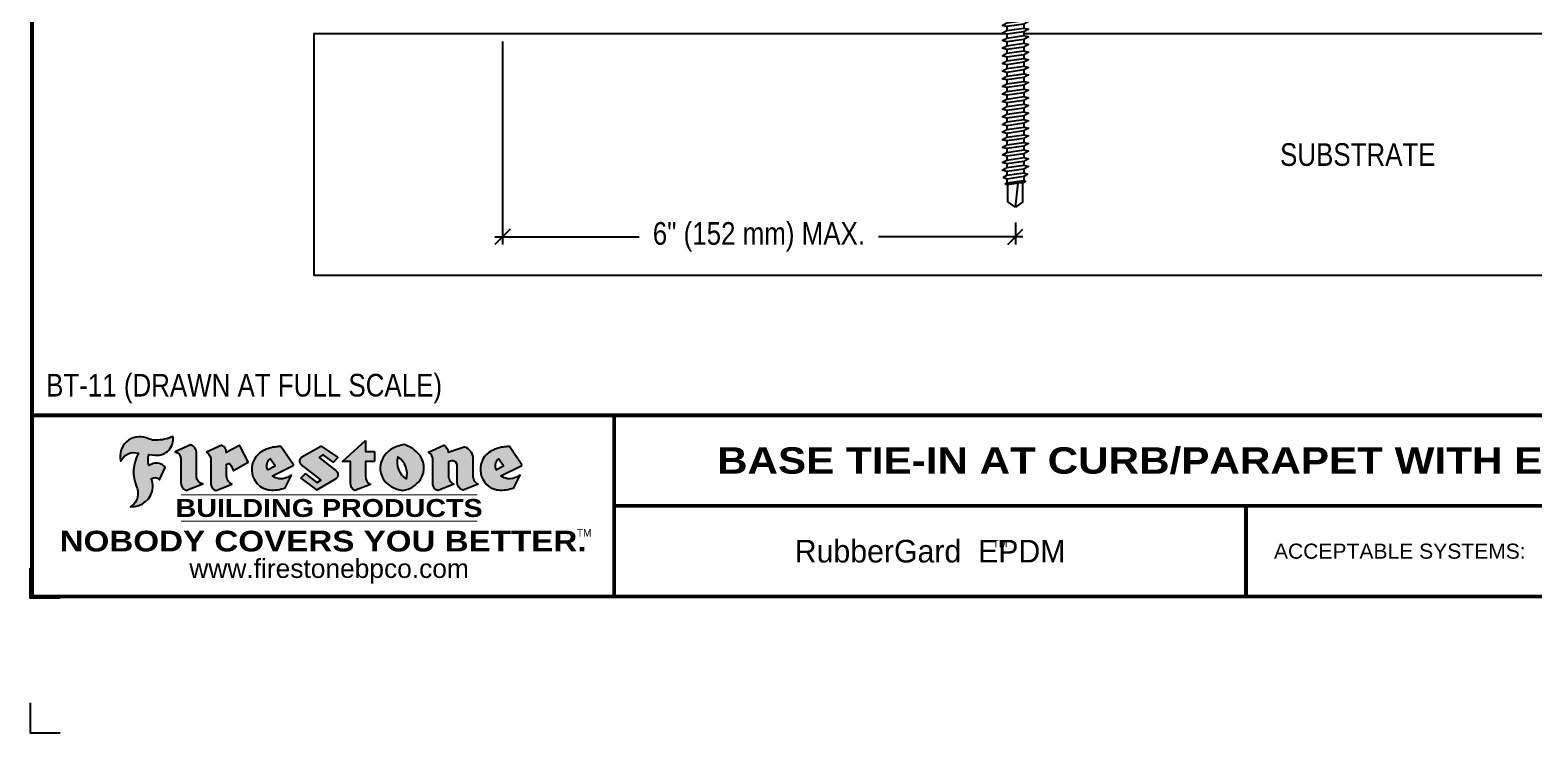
# Model space of a CAD drawing. Header units: inches. Extents: x 143.4 to 163.5, y -106.9 to -90.1.
# Drawn here: x 143.45 to 155.91, y -106.89 to -101.07 of the extents above; entities that cross this region are included whole.
import ezdxf
from ezdxf.enums import TextEntityAlignment as Align

# ---------------------------------------------------------------- set-up
doc = ezdxf.new("R2010")
doc.units = ezdxf.units.IN
doc.header["$MEASUREMENT"] = 0
doc.layers.get('0').update_dxf_attribs({"linetype": 'CONTINUOUS'})
doc.layers.get('DEFPOINTS').update_dxf_attribs({"linetype": 'CONTINUOUS'})
for name, color, linetype in [('FSBP-ACCESSORY-FIRESTONE', 7, 'CONTINUOUS'), ('FSBP-ANNO-NOTE', 7, 'CONTINUOUS'), ('FSBP-SUBSTRATE-GENERIC', 9, 'CONTINUOUS'), ('FSBP-TTLB', 7, 'CONTINUOUS'), ('FSBP-TTLB-BORDER', 7, 'CONTINUOUS'), ('FSBP-TTLB-TEXT', 7, 'CONTINUOUS')]:
    doc.layers.add(name, color=color, linetype=linetype)
doc.styles.add('FSBP_ARIAL', font='arial.ttf')
doc.styles.add('FSBP_ARIAL_BOLD', font='')
doc.styles.add('FSBP_ARIAL_NAR', font='ARIALN.TTF')
doc.styles.add('FSBP_BANKGOTHIC', font='bgothm.ttf')
doc.styles.get('FSBP_ARIAL_BOLD').set_extended_font_data('Arial Black')
doc.dimstyles.new('FSBP-DIM', dxfattribs={"dimtxt": 0.1875, "dimasz": 0.125, "dimexe": 0.0625, "dimexo": 0.125, "dimgap": 0.125, "dimtad": 0, "dimdec": 0, "dimzin": 1, "dimdsep": 46, "dimlunit": 4, "dimtxsty": 'FSBP_ARIAL_NAR', "dimblk": 'OBLIQUE', "dimcen": 0.09375, "dimdle": 0.0625, "dimclrd": 256, "dimclre": 256, "dimclrt": 256, "dimadec": 0, "dimazin": 0, "dimtfac": 1, "dimtdec": 0, "dimtmove": 1, "dimatfit": 3, "dimfxl": 1, "dimtolj": 1, "dimtzin": 0, "dimlwd": -1, "dimlwe": -1, "dimarcsym": 0})

# ---------------------------------------------------------------- blocks, each defined once
blk = doc.blocks.new('TTLB-EPDM_1')
at = {"layer": 'FSBP-TTLB-TEXT'}
h = blk.add_hatch(color=1, dxfattribs=at)
edge = h.paths.add_edge_path()
edge.add_arc((1.037309769669573, -0.1982514792917306), 0.1319107607348553, 264.0410451462098, 370.3106169565175)
edge.add_arc((1.027551646585694, 0.1214293576525799), 0.3273056962876235, 270.05058356628535, 295.23459397187514, ccw=False)
edge.add_arc((1.022801957313345, -0.06680179986895154), 0.1391656561713503, 249.3281275763668, 272.0749124149863, ccw=False)
edge.add_line((0.9736743133014443, -0.1970076156048179), (0.9474927838574558, -0.1852745150568325))
edge.add_arc((0.8939498971398288, -0.3394262635682071), 0.1631857907024099, 70.84590087378872, 194.3325259843273)
edge.add_arc((0.8444260109029493, -0.4259936440910768), 0.1179914261095279, 70.96950098067128, 156.9641407594482, ccw=False)
edge.add_arc((1.153141409296894, -0.4684497516079468), 0.3110405457095052, 150.3231137483159, 203.2084295854517)
edge.add_arc((0.7562495500622943, -0.6412608153899899), 0.1218587156617311, 0.8849157075190988, 24.34668939894999, ccw=False)
edge.add_arc((0.7493781665697374, -0.6475258110744375), 0.1289731377238325, -58.36655102076742, 3.6216782311386737, ccw=False)
edge.add_arc((0.8256699029544474, -0.5792158350996106), 0.1783301886510354, 267.2205474105585, 354.1381621173521)
edge.add_arc((0.7903121048625305, -0.6011409294291745), 0.212787892960859, 0.9996158580669322, 21.00503380861244)
edge.add_arc((1.01880712263941, -0.5666691048185161), 0.05136395668415847, 40.82117713173261, 125.52727787225791, ccw=False)
edge.add_line((1.057676976260041, -0.5330924682126437), (1.102776947655911, -0.4308018311949837))
edge.add_arc((1.040858222524664, -0.4699705673995949), 0.07326744446031509, 32.31675181867256, 66.31481236598174)
edge.add_arc((1.032262518825329, -0.5063316993097662), 0.1102246948011782, 69.8179132332389, 125.254734720681)
edge.add_arc((1.127708877207287, -0.368959353531244), 0.1659710644737306, 164.1569669952081, 196.5811013160487, ccw=False)
edge.add_line((0.9680425188342383, -0.3236487780942383), (1.023615334387159, -0.3294494641845773))
h = blk.add_hatch(color=1, dxfattribs=at)
edge = h.paths.add_edge_path()
edge.add_line((1.275239419159561, -0.6223407783464694), (1.415345367376062, -0.5660418822574371))
edge.add_arc((1.421019305783958, -0.5090099247487757), 0.05731350411836949, 181.9717871001989, 264.31851000495806, ccw=False)
edge.add_line((1.363739737527226, -0.5109819325197265), (1.363412352251203, -0.3102363679013962))
edge.add_arc((1.294263659668751, -0.3103491388303989), 0.06914878453844908, 0.0934405599591014, 72.42834396969012)
edge.add_line((1.315139561173908, -0.2444268274366692), (1.186839444240604, -0.3024209471341379))
edge.add_arc((1.175246268095289, -0.3585110609420917), 0.05727567197445628, -0.017399788185912257, 78.322067691347, ccw=False)
edge.add_line((1.232521937428658, -0.3585284546236807), (1.232574268422297, -0.555126496687123))
edge.add_arc((1.305699496415486, -0.5558575689677219), 0.07312888236350451, 179.4272023230205, 245.3845503102953)
h = blk.add_hatch(color=1, dxfattribs=at)
edge = h.paths.add_edge_path()
edge.add_line((1.792026821926584, -0.3839679064720229), (1.722158956877934, -0.2518542302253621))
edge.add_arc((1.720119655279638, -0.2529327078887852), 0.002306916790721817, 27.87197133405656, 117.3766794470751)
edge.add_line((1.719058846382097, -0.250884159729182), (1.610638460368705, -0.3070279753467702))
edge.add_arc((1.547088841662962, -0.3061026658494403), 0.06355635479880145, 359.165808011073, 425.8793658831422)
edge.add_line((1.573061729235633, -0.2480956029480268), (1.446879247402876, -0.3051325108639702))
edge.add_arc((1.407812067100189, -0.370357133046621), 0.07602957263902092, -3.441403975725109, 59.07992244284969, ccw=False)
edge.add_line((1.483704536400296, -0.3749210150788969), (1.483704536400296, -0.5723838140635706))
edge.add_arc((1.54053746518044, -0.568254406115083), 0.05698275005415228, 184.1557352478595, 255.3066498366543)
edge.add_line((1.526084036778343, -0.6233736605654059), (1.657291340682093, -0.570650514527486))
edge.add_arc((1.688298576827198, -0.5021390388423987), 0.0752015358480571, 207.5160880841914, 245.649226723163, ccw=False)
edge.add_arc((1.721050197024907, -0.4914488168456328), 0.1093332836229113, 179.4823365255141, 204.5537900001094, ccw=False)
edge.add_line((1.611721375809452, -0.4904610114968335), (1.611721375809452, -0.4126404716788983))
edge.add_arc((1.628589765097195, -0.414159299036043), 0.01693662875851176, 28.356188110622725, 174.8549701683585, ccw=False)
edge.add_arc((1.627340435522395, -0.4197189881350504), 0.02111886817708033, 22.216893572439517, 40.10213956426492, ccw=False)
edge.add_line((1.646891420738257, -0.4117336534413738), (1.666638796144639, -0.4549750258192233))
edge.add_arc((1.668737246926742, -0.4540167099035481), 0.002306916790685496, 204.545128184284, 299.6323508190091)
edge.add_line((1.669877862091766, -0.4560219186518992), (1.791128135493295, -0.3870515928837648))
edge.add_line((1.791128135493295, -0.3870515928837648), (1.792026821926584, -0.3839679064720229))
h = blk.add_hatch(color=1, dxfattribs=at)
edge = h.paths.add_edge_path()
edge.add_line((2.763460561272041, -0.2072496393923444), (2.763460561272041, -0.2969520779963801))
edge.add_arc((2.765767478062699, -0.2969520779963943), 0.00230691679065842, 179.9999999996471, 269.9999999996471)
edge.add_line((2.765767478062685, -0.2992589947870528), (2.835417693520355, -0.2992589947870528))
edge.add_arc((2.835417693520355, -0.3015659115777538), 0.002306916790701052, 0, 90, ccw=False)
edge.add_line((2.837724610311056, -0.3015659115777538), (2.837724610311056, -0.3790761307453892))
edge.add_arc((2.83541769352037, -0.3790761307453749), 0.002306916790686842, 269.99999999964706, 359.99999999964706, ccw=False)
edge.add_line((2.835417693520355, -0.3813830475360618), (2.765767478062685, -0.3813830475360618))
edge.add_arc((2.765767478062699, -0.3836899643267202), 0.00230691679065842, 90.00000000035294, 180.0000000003529)
edge.add_line((2.763460561272041, -0.3836899643267344), (2.763460561272041, -0.5033995910642801))
edge.add_arc((2.836735953378943, -0.5071368822038516), 0.07337063740681413, 177.0802527808789, 245.3249543133826)
edge.add_line((2.806105814540615, -0.5738080530967267), (2.674529557384915, -0.6226036013049594))
edge.add_arc((2.708610405062069, -0.564298408791804), 0.06753517344606039, 177.0345319916277, 239.6926428024901, ccw=False)
edge.add_line((2.641165668230087, -0.560804539009709), (2.641165668230087, -0.3836899643267344))
edge.add_arc((2.638858751439429, -0.3836899643267202), 0.00230691679065842, 359.9999999996471, 449.999999999647)
edge.add_line((2.638858751439443, -0.3813830475360618), (2.572857950769389, -0.3813830475360618))
edge.add_line((2.572857950769389, -0.3813830475360618), (2.763460561272041, -0.2072496393923444))
h = blk.add_hatch(color=1, dxfattribs=at)
edge = h.paths.add_edge_path(flags=16)
edge.add_arc((2.940363509127394, -0.4847985213681437), 0.1684614578629418, 344.5558804047865, 417.0140046669545)
edge.add_arc((3.194458079644619, -0.3883534532477785), 0.1684614578629414, 164.5558804047864, 237.0140046669546)
edge = h.paths.add_edge_path()
edge.add_arc((3.069375116502199, -0.4399344555144872), 0.1828726885096673, 136.0914512150047, 191.213418978326)
edge.add_arc((3.064939550433406, -0.4318234379590333), 0.1803148804748503, 194.0167254156723, 240.6663730831859)
edge.add_arc((3.098047041778981, -0.3845058757092554), 0.2378525180183701, 239.2975390661776, 264.2889872773176)
edge.add_arc((3.04884478212623, -0.4190232383793012), 0.203760689247156, 277.1986764832036, 326.503572961274)
edge.add_arc((3.077739326803546, -0.4341046616465112), 0.171374865791709, 325.3768876809902, 406.3828327799087)
edge.add_arc((3.011839488065919, -0.4896144380417797), 0.2571945645850002, 44.28462553519766, 73.82901434867304)
edge.add_arc((3.117152499586992, -0.4983433120546693), 0.2579560664039132, 97.50292863483666, 134.1039137579027)
h = blk.add_hatch(color=1, dxfattribs=at)
edge = h.paths.add_edge_path()
edge.add_line((3.322690228557462, -0.5721896537377091), (3.322690228557462, -0.3749210150788969))
edge.add_arc((3.246797759257384, -0.3703571330465745), 0.076029572638996, 356.5585960242387, 419.0799224428129)
edge.add_line((3.285864939560099, -0.3051325108639702), (3.412047421392799, -0.2480956029480268))
edge.add_arc((3.386074533820159, -0.3061026658494941), 0.06355635479883807, 0.3962622833877276, 65.87936588318718, ccw=False)
edge.add_line((3.449629368605429, -0.3056631084210863), (3.580526418688805, -0.2593848434574539))
edge.add_arc((3.555744121700958, -0.3530904070730321), 0.09692726601172152, 2.366977007666776, 75.18615851992018, ccw=False)
edge.add_line((3.652588689330287, -0.3490873311063041), (3.652588689330287, -0.4883770011386872))
edge.add_arc((3.761877549389556, -0.4914934052703811), 0.1093332836229047, 178.3666365323574, 204.5537900000422)
edge.add_arc((3.729125929191727, -0.5021836272670953), 0.07520153584796169, 207.5160880841711, 245.2240541443093)
edge.add_line((3.697611150971852, -0.5704631245385627), (3.572585913552643, -0.6207021253773775))
edge.add_arc((3.59534718600759, -0.5526356419907701), 0.07177131519198746, 180.3328587115751, 251.51018566665869, ccw=False)
edge.add_line((3.523577081955409, -0.5530525936986663), (3.523577081955409, -0.4153032515383615))
edge.add_arc((3.486319529276879, -0.4148773504126441), 0.0372599868942854, 359.3450650296066, 449.0500281941028)
edge.add_arc((3.482769874121713, -0.4419622099033496), 0.06447454900600783, 86.29402372314017, 119.8211331593848)
edge.add_line((3.450707067966732, -0.3860252459975726), (3.450707067966732, -0.4904610114968335))
edge.add_arc((3.560035889182251, -0.491448816845647), 0.1093332836229751, 179.4823365255069, 204.5537900001023)
edge.add_arc((3.527284268984408, -0.5021390388424952), 0.07520153584796385, 207.5160880841699, 245.6492267231416)
edge.add_line((3.496277032839316, -0.570650514527486), (3.365069728935509, -0.6233736605654059))
edge.add_arc((3.37950248606194, -0.5682868177318081), 0.05694615642555727, 183.9298782390169, 255.318496325343, ccw=False)
h = blk.add_hatch(color=1, dxfattribs=at)
h.paths.add_polyline_path([(2.063388732080512, -0.2583237030618903, 0.02524281661523788), (2.025024361750752, -0.2610532129309178, 0.1213611957758757), (1.901773912052249, -0.3008158885520373, 0.6151668103976068), (1.93274136141747, -0.6099060679591872, 0.05306812109568645), (1.967936229862175, -0.617865745600497, 0.1150932231766138), (2.099126721549737, -0.5994933789882708), (2.151195569562105, -0.4944891916583316, -0.08755405562188731), (2.104230609512001, -0.5187113292177372, -0.265591761123442), (1.992692314386659, -0.5010701623316862), (2.165347897647223, -0.4141184325909109, 0.4518949533370738), (2.166222728871162, -0.4107679608846269)])
h.paths.add_polyline_path([(2.014217313945437, -0.4188965037300676), (1.951113654018855, -0.4515330109460507, -0.3720533890450154), (1.973177450672722, -0.3607130665457561)], flags=16)
h = blk.add_hatch(color=1, dxfattribs=at)
edge = h.paths.add_edge_path()
edge.add_arc((2.260407392426802, -0.3775796671688782), 0.04152450223225729, 123.20805433950699, 232.2027298779723, ccw=False)
edge.add_line((2.237665217914071, -0.3428366421988329), (2.393535971665983, -0.2540943745380986))
edge.add_arc((2.394677353533142, -0.2560991469722482), 0.002306916790741334, 55.64644466176611, 119.65426054492559, ccw=False)
edge.add_line((2.395979141996861, -0.2541946229174954), (2.531809646140459, -0.3470380726374032))
edge.add_arc((2.530468902927946, -0.3489153772789875), 0.002306916790700397, -42.731101238422525, 54.4661353739603, ccw=False)
edge.add_line((2.532163440279987, -0.3504807552658491), (2.498457913851155, -0.3869673252714421))
edge.add_arc((2.496763376499139, -0.3854019472845934), 0.002306916790672934, 233.7527076894875, 317.26889876138785, ccw=False)
edge.add_line((2.495399362263356, -0.38726241234572), (2.413849913492982, -0.3274738082119626))
edge.add_arc((2.412485899257181, -0.3293342732731342), 0.002306916790720064, 53.75270768979358, 124.4135619297835)
edge.add_line((2.41118211687575, -0.3274311136421062), (2.382933981293377, -0.346782838468144))
edge.add_arc((2.38423776367478, -0.3486859980991606), 0.002306916790694898, 124.4135619293799, 231.8459020253626)
edge.add_line((2.382812599816248, -0.3505000469010184), (2.519899969301207, -0.4581994452042721))
edge.add_arc((2.494247019847682, -0.4908523236374461), 0.04152450223225742, -55.21225898295222, 51.84590202520428, ccw=False)
edge.add_line((2.517938320565804, -0.5249552055672808), (2.364434947484597, -0.6179520922513717))
edge.add_arc((2.36323960192349, -0.6159790200102006), 0.002306916790726996, 233.2955624372927, 301.20872157023314, ccw=False)
edge.add_line((2.361860787187538, -0.6178285429225383), (2.231266621301074, -0.5204709167214361))
edge.add_arc((2.232647938930649, -0.5186232623475259), 0.002306916790697672, 135.5134179846393, 233.21798691998708, ccw=False)
edge.add_line((2.231002150870836, -0.5170067083764565), (2.262839375599356, -0.4845937328397696))
edge.add_arc((2.264485163659225, -0.4862102868108537), 0.002306916790748497, 53.0352839999411, 135.513417985369, ccw=False)
edge.add_line((2.265872365996302, -0.4843670465239001), (2.361834678328762, -0.5565872257804898))
edge.add_arc((2.363221880665761, -0.5547439854936304), 0.002306916790627066, 233.0352840000685, 302.2362632414394)
edge.add_line((2.36445241715569, -0.5566953042850713), (2.39428499383348, -0.5378823484768844))
edge.add_arc((2.393054457343549, -0.5359310296853765), 0.002306916790685166, 302.2362632406177, 412.2027298768422)
edge.add_line((2.394468296066179, -0.5341081404551886), (2.234958295420142, -0.4103916733127022))
h = blk.add_hatch(color=1, dxfattribs=at)
h.paths.add_polyline_path([(3.957695472291277, -0.2583237030618903, 0.02524281661523822), (3.919331101961575, -0.2610532129309178, 0.1085638477195505), (3.807890832595604, -0.2939221658134414, 0.6425897848490651), (3.827048101628293, -0.6099060679591872, 0.05306812109569052), (3.862242970072884, -0.617865745600497, 0.1150932231766133), (3.993433461760503, -0.5994933789882708), (4.045502309772871, -0.4944891916583316, -0.08755405562189084), (3.998537349722767, -0.5187113292177372, -0.2655917611234366), (3.886999054597368, -0.5010701623316862), (4.059654637857989, -0.4141184325909109, 0.4518949533370731), (4.060529469081928, -0.4107679608846269)])
h.paths.add_polyline_path([(3.90852405415626, -0.4188965037300676), (3.845420394229677, -0.4515330109460507, -0.3720533890450147), (3.867484190883488, -0.3607130665457561)], flags=16)
at = {"layer": 'DEFPOINTS', "color": 1}
blk.add_lwpolyline([(0.234375, -1.515625), (-0.015625, -1.515625), (-0.015625, -1.265625)], dxfattribs=at)
at = {"layer": 'DEFPOINTS', "linetype": 'Continuous', "ltscale": 1.75}
blk.add_lwpolyline([(-0.015625, -2.380833333333342), (-0.015625, -2.630833333333342), (0.234375, -2.630833333333342)], dxfattribs=at)
at = {"layer": 'FSBP-TTLB', "const_width": 0.03125}
for points in [[(0, 0), (0, -1.5), (20, -1.5), (20, 0), (0, 0)], [(4.825208527206769, 0), (4.825208527206769, -0.75)], [(4.825208527206769, -0.75), (15.84028770518938, -0.75)], [(4.825208527206769, -0.75), (4.825208527206769, -1.5)]]:
    blk.add_lwpolyline(points, dxfattribs=at)
at = {"layer": 'FSBP-TTLB-BORDER', "const_width": 0.03125}
blk.add_lwpolyline([(20, 0), (20, 13), (0, 13), (0, 0)], dxfattribs=at)
at = {"layer": 'FSBP-TTLB-TEXT', "color": 1}
blk.add_line((0.7358432058323388, -0.379822754145593), (0.7358432058323388, -0.379822754145593), dxfattribs=at)
for points in [[(1.023615323725323, -0.3294494630716969, 0.5000510906601082), (1.167090420776901, -0.1746414942047778, -0.1103304102359608), (1.027840608309816, -0.2058762110801382, -0.09957876667165425), (0.9736743133014443, -0.1970076156048179), (0.9474927838574558, -0.1852745150568325, 0.5978159689075124), (0.7358432058323388, -0.379822754145593, -0.3938834584182213), (0.8828996422548698, -0.3144510229727047, 0.2349406564350952), (0.86727108227484, -0.5910237178633082, -0.1027304183841549), (0.8780937320133262, -0.6393788197974146, -0.2772692352614086), (0.8170223912655956, -0.7573362346216896, 0.3985429150902959), (1.003067614090241, -0.5974286950643517, 0.0875124847930418), (0.9889600163401155, -0.5248671157293501, -0.3874031597924062), (1.057676976260041, -0.5330924682126437), (1.102776947655911, -0.4308018311949837, 0.1494423498871741), (1.07029056398062, -0.4028746979725923, 0.2467195073738216), (0.9686394281704906, -0.4163228904100862, -0.1424285161541127), (0.9680425188342383, -0.3236487780942383), (1.023615334387159, -0.3294494641845773)], [(2.763460561272041, -0.2072496393923444), (2.763460561272041, -0.2969520779963801, 0.4142135623730958), (2.765767478062685, -0.2992589947870528), (2.835417693520355, -0.2992589947870528, -0.414213562373095), (2.837724610311056, -0.3015659115777538), (2.837724610311056, -0.3790761307453892, -0.4142135623730938), (2.835417693520355, -0.3813830475360618), (2.765767478062685, -0.3813830475360618, 0.4142135623730958), (2.763460561272041, -0.3836899643267344), (2.763460561272041, -0.5033995910642801, 0.3068985753588853), (2.806105814540615, -0.5738080530967267), (2.674529557384915, -0.6226036013049594, -0.2804194150632976), (2.641165668230087, -0.560804539009709), (2.641165668230087, -0.3836899643267344, 0.414213562373095), (2.638858751439443, -0.3813830475360618), (2.572857950769389, -0.3813830475360618), (2.763460561272041, -0.2072496393923444)], [(2.166222728871162, -0.4107679608846269), (2.063388732080512, -0.2583237030618903, 0.02524281661523788), (2.025024361750752, -0.2610532129309178, 0.1085638477195265), (1.913584092384895, -0.2939221658134414, 0.6425897848491228), (1.93274136141747, -0.6099060679591872, 0.05306812109568648), (1.967936229862175, -0.617865745600497, 0.1150932231766137), (2.099126721549737, -0.5994933789882708), (2.151195569562105, -0.4944891916583316, -0.0875540556218873), (2.104230609512001, -0.5187113292177372, -0.2655917611234418), (1.992692314386659, -0.5010701623316862), (2.165347897647223, -0.4141184325909109)], [(4.060529469081928, -0.4107679608846269), (3.957695472291277, -0.2583237030618903, 0.02524281661523788), (3.919331101961575, -0.2610532129309178, 0.1085638477195265), (3.807890832595604, -0.2939221658134414, 0.6425897848491228), (3.827048101628293, -0.6099060679591872, 0.05306812109568648), (3.862242970072884, -0.617865745600497, 0.1150932231766137), (3.993433461760503, -0.5994933789882708), (4.045502309772871, -0.4944891916583316, -0.0875540556218873), (3.998537349722767, -0.5187113292177372, -0.2655917611234418), (3.886999054597368, -0.5010701623316862), (4.059654637857989, -0.4141184325909109)], [(4.059654637857989, -0.4141184325909109, 0.4518949533370731), (4.060529469081928, -0.4107679608846269, 0.4518949533370731)]]:
    blk.add_lwpolyline(points, format="xyb", dxfattribs=at)
for points in [[(1.275239419159561, -0.6223407783464694), (1.415345367376062, -0.5660418822574371, -0.3756100036733062), (1.363739737527226, -0.5109819325197265), (1.363412352251203, -0.3102363679013962, 0.3265360292958048), (1.315139561173908, -0.2444268274366692), (1.186839444240604, -0.3024209471341379, -0.3557863980845349), (1.232521937428658, -0.3585284546236807), (1.232574268422297, -0.555126496687123, 0.2960110723418457)], [(1.792026821926584, -0.3839679064720229), (1.722158956877934, -0.2518542302253621, 0.4116839150163434), (1.719058846382097, -0.250884159729182), (1.610638460368705, -0.3070279753467702, 0.2996033003794034), (1.573061729235633, -0.2480956029480268), (1.446879247402876, -0.3051325108639702, -0.2797757560995365), (1.483704536400296, -0.3749210150788969), (1.483704536400296, -0.5723838140635706, 0.320828638474519), (1.526084036778343, -0.6233736605654059), (1.657291340682093, -0.570650514527486, -0.1679398621276611), (1.621603752698661, -0.5368819723450571, -0.1098333365370753), (1.611721375809452, -0.4904610114968335), (1.611721375809452, -0.4126404716788983, -0.743334502655012), (1.64349420176768, -0.4061152228778298, -0.07819791644735608), (1.646891420738257, -0.4117336534413738), (1.666638796144639, -0.4549750258192233, 0.4404648714563479), (1.669877862091766, -0.4560219186518992), (1.791128135493295, -0.3870515928837648)], [(2.937624918725987, -0.3131105398334029, 0.2452625673097023), (2.889993533867141, -0.4754966266250307, 0.2064059665179019), (2.976604338974084, -0.5890186876871866, 0.1094800500670344), (3.074378098474654, -0.6211778035979165, 0.2185147641853038), (3.218764944843201, -0.5314757029352819, 0.3689489483072479), (3.195959963110113, -0.3100352223135445, 0.1296305888694145), (3.0834694040758, -0.242595816912754, 0.1610736375384317)], [(3.322690228557462, -0.5721896537377091), (3.322690228557462, -0.3749210150788969, 0.2797757560995341), (3.285864939560099, -0.3051325108639702), (3.412047421392799, -0.2480956029480268, -0.2937618496109166), (3.449629368605429, -0.3056631084210863), (3.580526418688805, -0.2593848434574539, -0.3288760160581939), (3.652588689330287, -0.3490873311063041), (3.652588689330287, -0.4883770011386872, 0.114762897203527), (3.662431105063263, -0.536926560769686, 0.166032965990522), (3.697611150971852, -0.5704631245385627), (3.572585913552643, -0.6207021253773775, -0.3209557512194564), (3.523577081955409, -0.5530525936986663), (3.523577081955409, -0.4153032515383615, 0.4127061514896111), (3.48693727661589, -0.3776224848030694, 0.1473421876160361), (3.450707067966732, -0.3860252459975726), (3.450707067966732, -0.4904610114968335, 0.1098333365370753), (3.460589444855941, -0.5368819723450855, 0.1679398621276611), (3.496277032839316, -0.570650514527486), (3.365069728935509, -0.6233736605654059, -0.3219729545308964), (3.322690228557462, -0.5721896537377091, 29.1476284739)], [(1.951113654018855, -0.4515330109460507), (2.014217313945437, -0.4188965037300676), (1.973177450672722, -0.3607130665457561, 0.3720533890450154)], [(2.234958295420142, -0.4103916733127022, -0.5150044486718882), (2.237665217914071, -0.3428366421988329), (2.393535971665983, -0.2540943745380986, -0.2867822934100265), (2.395979141996861, -0.2541946229174954), (2.531809646140459, -0.3470380726374032, -0.4515027974650387), (2.532163440279987, -0.3504807552658491), (2.498457913851155, -0.3869673252714421, -0.3814439164929681), (2.495399362263356, -0.38726241234572), (2.413849913492982, -0.3274738082119626, 0.3184718635035665), (2.41118211687575, -0.3274311136421062), (2.382933981293377, -0.346782838468144, 0.5064094529656681), (2.382812599816248, -0.3505000469010184), (2.519899969301207, -0.4581994452042721, -0.5043597839115849), (2.517938320565804, -0.5249552055672808), (2.364434947484597, -0.6179520922513717, -0.3053163970316367), (2.361860787187538, -0.6178285429225383), (2.231266621301074, -0.5204709167214361, -0.4541703869768119), (2.231002150870836, -0.5170067083764565), (2.262839375599356, -0.4845937328397696, -0.3762644290664977), (2.265872365996302, -0.4843670465239001), (2.361834678328762, -0.5565872257804898, 0.3114700032088108), (2.36445241715569, -0.5566953042850713), (2.39428499383348, -0.5378823484768844, 0.520381097387146), (2.394468296066179, -0.5341081404551886)], [(3.10274193015772, -0.5296595419651595, 0.3271311138286319), (3.032079658614293, -0.3434924326507627, 0.3271311138286322)], [(3.845420394229677, -0.4515330109460507), (3.90852405415626, -0.4188965037300676), (3.867484190883488, -0.3607130665457561, 0.3720533890450154)]]:
    blk.add_lwpolyline(points, format="xyb", close=True, dxfattribs=at)
at = {"layer": 'FSBP-TTLB-TEXT'}
for points, const_width in [([(1.233926579809207, -0.6584455781731435), (3.691229482685259, -0.6584455781731577)], 0.0078125), ([(10.06152282927678, -0.75), (10.06152282927678, -1.5)], 0.03125), ([(1.233926579809207, -0.8761560960495984), (3.691229482685259, -0.8761560960495842)], 0.0078125)]:
    blk.add_lwpolyline(points, dxfattribs=dict(at, const_width=const_width))
at = {"layer": 'FSBP-TTLB-TEXT', "color": 1}
for centre, start, end in [((1.789987520328282, -0.3850463841354355), 299.6323508193319, 27.87197133380463), ((2.164310260790558, -0.412058050385383), 296.7304547840455, 34.00233684987403)]:
    blk.add_arc(centre, 0.00230691679068068, start, end, dxfattribs=at)
at = {"layer": 'FSBP-TTLB-TEXT', "lineweight": 18, "style": 'FSBP_ARIAL_BOLD'}
blk.add_text('BUILDING PRODUCTS', height=0.1484375, dxfattribs=at).set_placement((2.462578031247233, -0.7673008371113639), align=Align.MIDDLE_CENTER)
at = {"layer": 'FSBP-TTLB-TEXT', "color": 1}
for s, height, style, p in [('NOBODY COVERS YOU BETTER.', 0.171875, 'FSBP_ARIAL_BOLD', (2.412604263603384, -1.041650450587369)), ('TM', 0.0625, 'FSBP_BANKGOTHIC', (4.576671173373001, -0.9725745042934193))]:
    blk.add_text(s, height=height, dxfattribs=dict(at, style=style)).set_placement(p, align=Align.MIDDLE_CENTER)
at = {"layer": 'FSBP-TTLB-TEXT'}
for s, height, style, p in [('RubberGard  EPDM', 0.1875, 'FSBP_BANKGOTHIC', (7.443365678241776, -1.125)), ('TM', 0.0625, 'FSBP_BANKGOTHIC', (8.023397742165457, -1.062518816683806)), ('www.firestonebpco.com', 0.15625, 'FSBP_ARIAL', (2.462578031247233, -1.268657306740124))]:
    blk.add_text(s, height=height, dxfattribs=dict(at, style=style)).set_placement(p, align=Align.MIDDLE_CENTER)
at = {"layer": 'FSBP-TTLB-TEXT', "style": 'FSBP_ARIAL'}
blk.add_text('ACCEPTABLE SYSTEMS:', height=0.125, dxfattribs=at).set_placement((10.29281281591562, -1.125), align=Align.MIDDLE_LEFT)
at = {"layer": 'FSBP-TTLB-TEXT'}
for tag, height, style, p in [('MAXIMUM_WARRANTY', 0.1875, 'FSBP_ARIAL_BOLD', (18.03987100774941, 0.2240244307510579)), ('ACCPT_SYSTEMS', 0.21875, 'FSBP_ARIAL', (12.49438170418193, -1.125))]:
    blk.add_attdef(tag, text='', height=height, dxfattribs=dict(at, style=style)).set_placement(p, align=Align.MIDDLE_LEFT)
for tag, height, style, p in [('DETAIL_DESCP_LINE_1', 0.21875, 'FSBP_ARIAL_BOLD', (10.33118450231211, -0.3736318192489421)), ('ISSUE_REV_DATE', 0.21875, 'FSBP_ARIAL', (16.84069633627263, -0.7282559425942452)), ('DETAIL_NUMBER', 0.4375, 'FSBP_ARIAL', (18.91941590748775, -0.8931630692489421))]:
    blk.add_attdef(tag, text='', height=height, dxfattribs=dict(at, style=style)).set_placement(p, align=Align.MIDDLE_CENTER)
blk = doc.blocks.new('FSBP_AP_FASTENER_01')
at = {"layer": 'FSBP-ACCESSORY-FIRESTONE'}
for p, q in [((-0.125, 0.04849224421338505), (-0.09375, -0.01400775578661495)), ((0.09375, -0.01400775578661495), (0.125, 0.04849224421338505)), ((-0.09375, -0.01400775578661495), (-0.09375, -0.264007755786615)), ((-0.09375, -0.01400775578661495), (0.09375, -0.01400775578661495)), ((0.09375, -0.01400775578661495), (0.09375, -0.264007755786615)), ((-0.09375, -0.264007755786615), (-0.0703125, -0.2840970415008996)), ((-0.0703125, -0.3156643085181585), (-0.0703125, -0.3472315755354103)), ((0.0703125, -0.2955750228038667), (0.0703125, -0.3271422898211327)), ((0.0703125, -0.3587095568383845), (0.0703125, -0.3902768238556433)), ((-0.0703125, -0.3787988425526763), (-0.0703125, -0.410366109569928)), ((-0.0703125, -0.4419333765871798), (-0.0703125, -0.4735006436044458)), ((0.0703125, -0.4218440908729022), (0.0703125, -0.453411357890154)), ((0.0703125, -0.4849786249074128), (0.0703125, -0.5165458919246717)), ((-0.0703125, -0.5050679106216975), (-0.0703125, -0.5366351776389564)), ((-0.0703125, -0.5682024446562153), (-0.0703125, -0.599769711673467)), ((0.0703125, -0.5481131589419235), (0.0703125, -0.5796804259591894)), ((0.0703125, -0.6112476929764412), (0.0703125, -0.6428149599937001)), ((-0.0703125, -0.631336978690733), (-0.0703125, -0.6629042457079848)), ((-0.0703125, -0.6944715127252366), (-0.0703125, -0.7260387797425025)), ((0.0703125, -0.674382227010959), (0.0703125, -0.7059494940282107)), ((0.0703125, -0.7375167610454696), (0.0703125, -0.7690840280627285)), ((-0.0703125, -0.7576060467597543), (-0.0703125, -0.7891733137770132)), ((-0.0703125, -0.820740580794272), (-0.0703125, -0.8523078478115238)), ((0.0703125, -0.8006512950799802), (0.0703125, -0.8322185620972462)), ((0.0703125, -0.863785829114498), (0.0703125, -0.8953530961317568)), ((-0.0703125, -0.8838751148287898), (-0.0703125, -0.9154423818460415)), ((-0.0703125, -0.9470096488632933), (-0.0703125, -0.9785769158805593)), ((0.0703125, -0.9269203631490157), (0.0703125, -0.9584876301662675)), ((0.0703125, -0.9900548971835264), (0.0703125, -1.021622164200785)), ((-0.0703125, -1.010144182897811), (-0.0703125, -1.04171144991507)), ((-0.0703125, -1.073278716932329), (-0.0703125, -1.104845983949581)), ((0.0703125, -1.053189431218037), (0.0703125, -1.084756698235303)), ((0.0703125, -1.116323965252555), (0.0703125, -1.147891232269814)), ((-0.0703125, -1.136413250966847), (-0.0703125, -1.167980517984098)), ((-0.0703125, -1.19954778500135), (-0.0703125, -1.231115052018616)), ((0.0703125, -1.179458499287072), (0.0703125, -1.211025766304324)), ((0.0703125, -1.242593033321583), (0.0703125, -1.274160300338842)), ((-0.0703125, -1.262682319035868), (-0.0703125, -1.294249586053127)), ((-0.0703125, -1.325816853070386), (-0.0703125, -1.357384120087637)), ((0.0703125, -1.305727567356094), (0.0703125, -1.33729483437336)), ((0.0703125, -1.368862101390611), (0.0703125, -1.40042936840787)), ((-0.0703125, -1.388951387104903), (-0.0703125, -1.420518654122155)), ((-0.0703125, -1.452085921139407), (-0.0703125, -1.483653188156673)), ((0.0703125, -1.431996635425129), (0.0703125, -1.463563902442381)), ((0.0703125, -1.49513116945964), (0.0703125, -1.526698436476899)), ((-0.0703125, -1.515220455173925), (-0.0703125, -1.546787722191183)), ((-0.0703125, -1.578354989208442), (-0.0703125, -1.609922256225694)), ((0.0703125, -1.558265703494151), (0.0703125, -1.589832970511416)), ((-0.0703125, -1.64148952324296), (-0.0703125, -1.673056790260212)), ((-0.0703125, -1.704624057277464), (-0.0703125, -1.73619132429473)), ((0.0703125, -1.621400237528668), (0.0703125, -1.652967504545927)), ((0.0703125, -1.684534771563186), (0.0703125, -1.716102038580438)), ((-0.0703125, -1.767758591311981), (-0.0703125, -1.79932585832924)), ((-0.0703125, -1.830893125346499), (-0.0703125, -1.862460392363751)), ((0.0703125, -1.747669305597697), (0.0703125, -1.779236572614955)), ((0.0703125, -1.810803839632207), (0.0703125, -1.842371106649473)), ((-0.0703125, -1.894027659381017), (-0.0703125, -1.925594926398269)), ((-0.0703125, -1.95716219341552), (-0.0703125, -1.988729460432786)), ((0.0703125, -1.873938373666725), (0.0703125, -1.905505640683984)), ((0.0703125, -1.937072907701243), (0.0703125, -1.968640174718495)), ((-0.0703125, -2.020296727450038), (-0.0703125, -2.051863994467297)), ((-0.0703125, -2.083431261484556), (-0.0703125, -2.114998528501808)), ((0.0703125, -2.000207441735753), (0.0703125, -2.031774708753012)), ((0.0703125, -2.063341975770264), (0.0703125, -2.09490924278753)), ((-0.0703125, -2.146565795519074), (-0.0703125, -2.178133062536325)), ((-0.0703125, -2.209700329553577), (-0.0703125, -2.241267596570843)), ((0.0703125, -2.126476509804782), (0.0703125, -2.158043776822041)), ((0.0703125, -2.189611043839299), (0.0703125, -2.221178310856551)), ((-0.0703125, -2.272834863588095), (-0.0703125, -2.304402130605354)), ((-0.0703125, -2.335969397622613), (-0.0703125, -2.367536664639864)), ((0.0703125, -2.25274557787381), (0.0703125, -2.284312844891069)), ((0.0703125, -2.315880111908321), (0.0703125, -2.347447378925587)), ((-0.0703125, -2.39910393165713), (-0.0703125, -2.430671198674382)), ((-0.0703125, -2.462238465691634), (-0.0703125, -2.4938057327089)), ((0.0703125, -2.379014645942839), (0.0703125, -2.410581912960097)), ((0.0703125, -2.442149179977356), (0.0703125, -2.473716446994608)), ((-0.0703125, -2.525372999726152), (-0.0703125, -2.55694026674341)), ((-0.0703125, -2.588507533760669), (-0.0703125, -2.620074800777921)), ((0.0703125, -2.505283714011867), (0.0703125, -2.536850981029126)), ((0.0703125, -2.568418248046378), (0.0703125, -2.599985515063644)), ((-0.0703125, -2.651642067795187), (-0.0703125, -2.683209334812439)), ((-0.0703125, -2.714776601829691), (-0.0703125, -2.746343868846957)), ((0.0703125, -2.631552782080895), (0.0703125, -2.663120049098154)), ((0.0703125, -2.694687316115413), (0.0703125, -2.726254583132665)), ((-0.0703125, -2.777911135864208), (-0.0703125, -2.809478402881467)), ((-0.0703125, -2.841045669898726), (-0.0703125, -2.872612936915978)), ((0.0703125, -2.757821850149924), (0.0703125, -2.789389117167183)), ((0.0703125, -2.820956384184434), (0.0703125, -2.8525236512017)), ((-0.0703125, -2.904180203933244), (-0.0703125, -2.935747470950496)), ((-0.0703125, -2.967314737967747), (-0.0703125, -2.998882004985013)), ((0.0703125, -2.884090918218952), (0.0703125, -2.915658185236211)), ((0.0703125, -2.94722545225347), (0.0703125, -2.978792719270722)), ((-0.0625, -3.154632755786622), (-0.0625, -3.013549567065063)), ((0, -3.201507755786615), (0.02460623630038583, -3.00110581902215)), ((0.0625, -3.154632755786601), (0.0625, -2.995692424207924)), ((0, -3.201507755786615), (-0.06250000000001421, -3.154632755786615)), ((0.0625, -3.154632755786615), (0, -3.201507755786615))]:
    blk.add_line(p, q, dxfattribs=at)
blk.add_lwpolyline([(0.1875, 0.04849224421338505, 0.1250000000000271), (0.203125, 0.110992244213385), (0.140625, 0.142242244213385), (-0.140625, 0.142242244213385), (-0.203125, 0.110992244213385, 0.1250000000000271), (-0.1875, 0.04849224421338505)], format="xyb", close=True, dxfattribs=at)
for points in [[(-0.109375, -0.3054610321523867), (-0.0703125, -0.2840970415008996), (0.0703125, -0.264007755786615), (0.109375, -0.2742110321523867), (0.0703125, -0.2955750228038667), (-0.0703125, -0.3156643085181585)], [(-0.109375, -0.3685955661869045), (-0.0703125, -0.3472315755354103), (0.0703125, -0.3271422898211327), (0.109375, -0.3373455661869045), (0.0703125, -0.3587095568383845), (-0.0703125, -0.3787988425526763)], [(-0.109375, -0.431730100221408), (-0.0703125, -0.410366109569928), (0.0703125, -0.3902768238556433), (0.109375, -0.400480100221408), (0.0703125, -0.4218440908729022), (-0.0703125, -0.4419333765871798)], [(-0.109375, -0.4948646342559258), (-0.0703125, -0.4735006436044458), (0.0703125, -0.453411357890154), (0.109375, -0.4636146342559258), (0.0703125, -0.4849786249074128), (-0.0703125, -0.5050679106216975)], [(-0.109375, -0.5579991682904435), (-0.0703125, -0.5366351776389564), (0.0703125, -0.5165458919246717), (0.109375, -0.5267491682904435), (0.0703125, -0.5481131589419235), (-0.0703125, -0.5682024446562153)], [(-0.109375, -0.6211337023249612), (-0.0703125, -0.599769711673467), (0.0703125, -0.5796804259591894), (0.109375, -0.5898837023249612), (0.0703125, -0.6112476929764412), (-0.0703125, -0.631336978690733)], [(-0.109375, -0.6842682363594648), (-0.0703125, -0.6629042457079848), (0.0703125, -0.6428149599937001), (0.109375, -0.6530182363594648), (0.0703125, -0.674382227010959), (-0.0703125, -0.6944715127252366)], [(-0.109375, -0.7474027703939825), (-0.0703125, -0.7260387797425025), (0.0703125, -0.7059494940282107), (0.109375, -0.7161527703939825), (0.0703125, -0.7375167610454696), (-0.0703125, -0.7576060467597543)], [(-0.109375, -0.8105373044285002), (-0.0703125, -0.7891733137770132), (0.0703125, -0.7690840280627285), (0.109375, -0.7792873044285002), (0.0703125, -0.8006512950799802), (-0.0703125, -0.820740580794272)], [(-0.109375, -0.873671838463018), (-0.0703125, -0.8523078478115238), (0.0703125, -0.8322185620972462), (0.109375, -0.842421838463018), (0.0703125, -0.863785829114498), (-0.0703125, -0.8838751148287898)], [(-0.109375, -0.9368063724975215), (-0.0703125, -0.9154423818460415), (0.0703125, -0.8953530961317568), (0.109375, -0.9055563724975215), (0.0703125, -0.9269203631490157), (-0.0703125, -0.9470096488632933)], [(-0.109375, -0.9999409065320393), (-0.0703125, -0.9785769158805593), (0.0703125, -0.9584876301662675), (0.109375, -0.9686909065320393), (0.0703125, -0.9900548971835264), (-0.0703125, -1.010144182897811)], [(-0.109375, -1.063075440566557), (-0.0703125, -1.04171144991507), (0.0703125, -1.021622164200785), (0.109375, -1.031825440566557), (0.0703125, -1.053189431218037), (-0.0703125, -1.073278716932329)], [(-0.109375, -1.126209974601075), (-0.0703125, -1.104845983949581), (0.0703125, -1.084756698235303), (0.109375, -1.094959974601075), (0.0703125, -1.116323965252555), (-0.0703125, -1.136413250966847)], [(-0.109375, -1.189344508635578), (-0.0703125, -1.167980517984098), (0.0703125, -1.147891232269814), (0.109375, -1.158094508635578), (0.0703125, -1.179458499287072), (-0.0703125, -1.19954778500135)], [(-0.109375, -1.252479042670096), (-0.0703125, -1.231115052018616), (0.0703125, -1.211025766304324), (0.109375, -1.221229042670096), (0.0703125, -1.242593033321583), (-0.0703125, -1.262682319035868)], [(-0.109375, -1.315613576704614), (-0.0703125, -1.294249586053127), (0.0703125, -1.274160300338842), (0.109375, -1.284363576704614), (0.0703125, -1.305727567356094), (-0.0703125, -1.325816853070386)], [(-0.109375, -1.378748110739132), (-0.0703125, -1.357384120087637), (0.0703125, -1.33729483437336), (0.109375, -1.347498110739132), (0.0703125, -1.368862101390611), (-0.0703125, -1.388951387104903)], [(-0.109375, -1.441882644773635), (-0.0703125, -1.420518654122155), (0.0703125, -1.40042936840787), (0.109375, -1.410632644773635), (0.0703125, -1.431996635425129), (-0.0703125, -1.452085921139407)], [(-0.109375, -1.505017178808153), (-0.0703125, -1.483653188156673), (0.0703125, -1.463563902442381), (0.109375, -1.473767178808153), (0.0703125, -1.49513116945964), (-0.0703125, -1.515220455173925)], [(-0.109375, -1.568151712842671), (-0.0703125, -1.546787722191183), (0.0703125, -1.526698436476899), (0.109375, -1.536901712842671), (0.0703125, -1.558265703494151), (-0.0703125, -1.578354989208442)], [(-0.109375, -1.631286246877188), (-0.0703125, -1.609922256225694), (0.0703125, -1.589832970511416), (0.109375, -1.600036246877188), (0.0703125, -1.621400237528668), (-0.0703125, -1.64148952324296)], [(-0.109375, -1.694420780911692), (-0.0703125, -1.673056790260212), (0.0703125, -1.652967504545927), (0.109375, -1.663170780911692), (0.0703125, -1.684534771563186), (-0.0703125, -1.704624057277464)], [(-0.109375, -1.75755531494621), (-0.0703125, -1.73619132429473), (0.0703125, -1.716102038580438), (0.109375, -1.72630531494621), (0.0703125, -1.747669305597697), (-0.0703125, -1.767758591311981)], [(-0.109375, -1.820689848980727), (-0.0703125, -1.79932585832924), (0.0703125, -1.779236572614955), (0.109375, -1.789439848980727), (0.0703125, -1.810803839632207), (-0.0703125, -1.830893125346499)], [(-0.109375, -1.883824383015245), (-0.0703125, -1.862460392363751), (0.0703125, -1.842371106649473), (0.109375, -1.852574383015245), (0.0703125, -1.873938373666725), (-0.0703125, -1.894027659381017)], [(-0.109375, -1.946958917049749), (-0.0703125, -1.925594926398269), (0.0703125, -1.905505640683984), (0.109375, -1.915708917049749), (0.0703125, -1.937072907701243), (-0.0703125, -1.95716219341552)], [(-0.109375, -2.010093451084266), (-0.0703125, -1.988729460432786), (0.0703125, -1.968640174718495), (0.109375, -1.978843451084266), (0.0703125, -2.000207441735753), (-0.0703125, -2.020296727450038)], [(-0.109375, -2.073227985118784), (-0.0703125, -2.051863994467297), (0.0703125, -2.031774708753012), (0.109375, -2.041977985118784), (0.0703125, -2.063341975770264), (-0.0703125, -2.083431261484556)], [(-0.109375, -2.136362519153302), (-0.0703125, -2.114998528501808), (0.0703125, -2.09490924278753), (0.109375, -2.105112519153302), (0.0703125, -2.126476509804782), (-0.0703125, -2.146565795519074)], [(-0.109375, -2.199497053187805), (-0.0703125, -2.178133062536325), (0.0703125, -2.158043776822041), (0.109375, -2.168247053187805), (0.0703125, -2.189611043839299), (-0.0703125, -2.209700329553577)], [(-0.109375, -2.262631587222323), (-0.0703125, -2.241267596570843), (0.0703125, -2.221178310856551), (0.109375, -2.231381587222323), (0.0703125, -2.25274557787381), (-0.0703125, -2.272834863588095)], [(-0.109375, -2.325766121256841), (-0.0703125, -2.304402130605354), (0.0703125, -2.284312844891069), (0.109375, -2.294516121256841), (0.0703125, -2.315880111908321), (-0.0703125, -2.335969397622613)], [(-0.109375, -2.388900655291359), (-0.0703125, -2.367536664639864), (0.0703125, -2.347447378925587), (0.109375, -2.357650655291359), (0.0703125, -2.379014645942839), (-0.0703125, -2.39910393165713)], [(-0.109375, -2.452035189325862), (-0.0703125, -2.430671198674382), (0.0703125, -2.410581912960097), (0.109375, -2.420785189325862), (0.0703125, -2.442149179977356), (-0.0703125, -2.462238465691634)], [(-0.109375, -2.51516972336038), (-0.0703125, -2.4938057327089), (0.0703125, -2.473716446994608), (0.109375, -2.48391972336038), (0.0703125, -2.505283714011867), (-0.0703125, -2.525372999726152)], [(-0.109375, -2.578304257394898), (-0.0703125, -2.55694026674341), (0.0703125, -2.536850981029126), (0.109375, -2.547054257394898), (0.0703125, -2.568418248046378), (-0.0703125, -2.588507533760669)], [(-0.109375, -2.641438791429415), (-0.0703125, -2.620074800777921), (0.0703125, -2.599985515063644), (0.109375, -2.610188791429415), (0.0703125, -2.631552782080895), (-0.0703125, -2.651642067795187)], [(-0.109375, -2.704573325463919), (-0.0703125, -2.683209334812439), (0.0703125, -2.663120049098154), (0.109375, -2.673323325463919), (0.0703125, -2.694687316115413), (-0.0703125, -2.714776601829691)], [(-0.109375, -2.767707859498437), (-0.0703125, -2.746343868846957), (0.0703125, -2.726254583132665), (0.109375, -2.736457859498437), (0.0703125, -2.757821850149924), (-0.0703125, -2.777911135864208)], [(-0.109375, -2.830842393532954), (-0.0703125, -2.809478402881467), (0.0703125, -2.789389117167183), (0.109375, -2.799592393532954), (0.0703125, -2.820956384184434), (-0.0703125, -2.841045669898726)], [(-0.109375, -2.893976927567472), (-0.0703125, -2.872612936915978), (0.0703125, -2.8525236512017), (0.109375, -2.862726927567472), (0.0703125, -2.884090918218952), (-0.0703125, -2.904180203933244)], [(-0.099609375, -2.955716372316267), (-0.0703125, -2.935747470950496), (0.0703125, -2.915658185236211), (0.099609375, -2.927256550887698), (0.0703125, -2.94722545225347), (-0.0703125, -2.967314737967747)], [(-0.0849609375, -3.008866455667892), (-0.0703125, -2.998882004985013), (0.0703125, -2.978792719270722), (0.0849609375, -2.984591902096462), (0.0703125, -2.994576352779355), (-0.0703125, -3.014665638493632)]]:
    blk.add_lwpolyline(points, close=True, dxfattribs=at)
blk.add_lwpolyline([(-0.09375, -0.264007755786615), (0.09375, -0.264007755786615)], dxfattribs=at)
blk = doc.blocks.new('_OBLIQUE')
at = {"color": 0, "linetype": 'ByBlock'}
blk.add_line((-0.5, -0.5), (0.5, 0.5), dxfattribs=at)
blk = doc.blocks.new('*D5')
at = {"layer": 'DEFPOINTS', "color": 0, "transparency": 16777216}
for p in [(147.3622932150654, -101.0396749574486), (151.6122932150654, -102.5393736798173), (147.3622932150654, -102.7839539497562)]:
    blk.add_point(p, dxfattribs=at)
at = {"layer": 'FSBP-ANNO-NOTE', "transparency": 16777216}
for p, q in [((147.3622932150654, -101.1646749574486), (147.3622932150654, -102.8464539497562)), ((151.6122932150654, -102.6643736798173), (151.6122932150654, -102.8464539497562)), ((147.2997932150654, -102.7839539497562), (148.4957132355293, -102.7839539497562)), ((151.6747932150654, -102.7839539497562), (150.4788731946015, -102.7839539497562))]:
    blk.add_line(p, q, dxfattribs=at)
at = {"layer": 'FSBP-ANNO-NOTE', "transparency": 16777216, "xscale": 0.125, "yscale": 0.125, "zscale": 0.125, "rotation": 180}
blk.add_blockref('_OBLIQUE', (147.3622932150654, -102.7839539497562), dxfattribs=at)
at = {"layer": 'FSBP-ANNO-NOTE', "transparency": 16777216, "xscale": 0.125, "yscale": 0.125, "zscale": 0.125}
blk.add_blockref('_OBLIQUE', (151.6122932150654, -102.7839539497562), dxfattribs=at)
at = {"layer": 'FSBP-ANNO-NOTE', "transparency": 16777216, "insert": (149.4872932150654, -102.7839539497562), "char_height": 0.1875, "attachment_point": 5, "style": 'FSBP_ARIAL_NAR'}
blk.add_mtext('\\A1;6" (152 mm) MAX.', dxfattribs=at)

msp = doc.modelspace()

# ---------------------------------------------------------------- linework, layer by layer
at = {"layer": 'FSBP-SUBSTRATE-GENERIC'}
for points in [[(151.5287743340555, -101.1021749574487), (145.7997932150654, -101.1021749574486), (145.7997932150654, -103.1021749574486), (157.4620940767419, -103.1021749574486)], [(157.4620940767419, -101.1021749574487), (151.6826057150654, -101.1021749574487)]]:
    msp.add_lwpolyline(points, dxfattribs=at)

# ---------------------------------------------------------------- block references
ref = msp.add_blockref('TTLB-EPDM_1', (143.4627011304549, -104.2631142971705))
ref.add_attrib('DETAIL_DESCP_LINE_1', 'BASE TIE-IN AT CURB/PARAPET WITH EXISTING CANT', dxfattribs={"layer": 'FSBP-TTLB-TEXT', "height": 0.21875, "style": 'FSBP_ARIAL_BOLD'}).set_placement((153.793885632767, -104.6367461164195), align=Align.MIDDLE_CENTER)
at = {"layer": 'FSBP-ACCESSORY-FIRESTONE'}
msp.add_blockref('FSBP_AP_FASTENER_01', (151.6122932150654, -99.33786592403072), dxfattribs=at)

# ---------------------------------------------------------------- texts
at = {"layer": 'DEFPOINTS', "style": 'FSBP_ARIAL_NAR'}
msp.add_text('BT-11 (DRAWN AT FULL SCALE)', height=0.1875, dxfattribs=at).set_placement((143.5798584845293, -104.0131142971705), align=Align.MIDDLE_LEFT)
at = {"layer": 'FSBP-ANNO-NOTE', "style": 'FSBP_ARIAL_NAR'}
msp.add_text('SUBSTRATE', height=0.1875, dxfattribs=at).set_placement((154.4504882230486, -102.1021749574486), align=Align.MIDDLE_CENTER)

# ---------------------------------------------------------------- dimensions: what is measured, and where the dimension line sits
at = {"layer": 'FSBP-ANNO-NOTE'}
dim = msp.add_linear_dim(base=(147.3622932150654, -102.7839539497562), p1=(151.6122932150654, -102.5393736798173), p2=(147.3622932150654, -101.0396749574486), text='6" (152 mm) MAX.', dimstyle='FSBP-DIM', dxfattribs=at)
dim.commit()
dim.dimension.update_dxf_attribs({"geometry": '*D5', "text_midpoint": (149.4872932150654, -102.7839539497562)})

doc.saveas('drawing.dxf')
